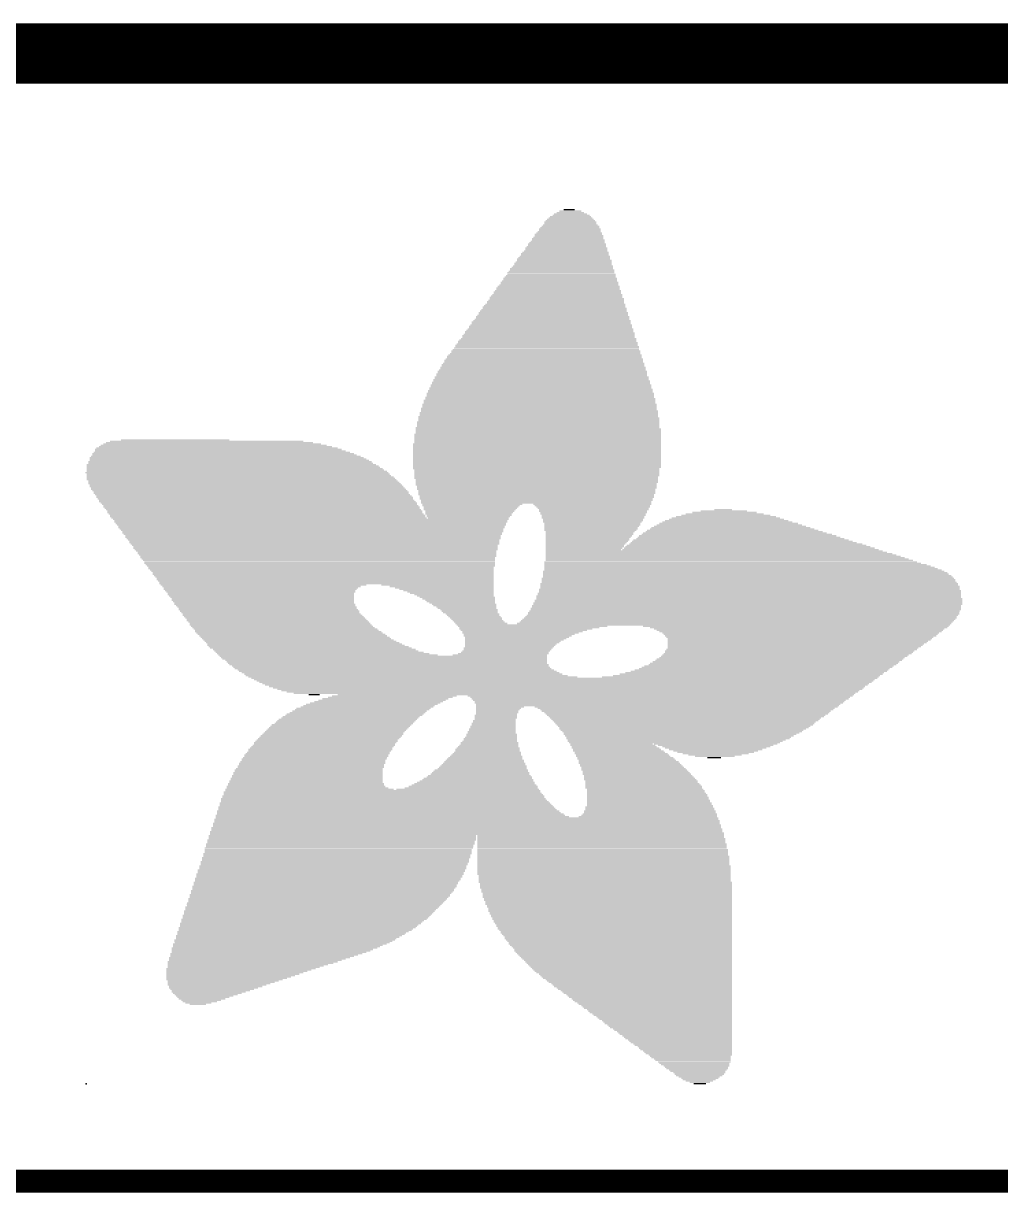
# Model space of a CAD drawing. Extents: x -0.3 to 85.2, y -0.4 to 56.2.
# Drawn here: x 34.83 to 40.27, y 49.69 to 56.19 of the extents above; entities that cross this region are included whole.
import ezdxf

# ---------------------------------------------------------------- set-up
doc = ezdxf.new("R2010")
doc.units = 0
for name, color, linetype in [('1', 12, 'CONTINUOUS'), ('16', 132, 'CONTINUOUS'), ('20', 53, 'CONTINUOUS'), ('21', 253, 'CONTINUOUS'), ('23', 53, 'CONTINUOUS')]:
    doc.layers.add(name, color=color, linetype=linetype)

# ---------------------------------------------------------------- blocks, each defined once
blk = doc.blocks.new('RECT')
blk.add_solid([(-0.5, -0.5), (0.5, -0.5), (-0.5, 0.5), (0.5, 0.5)])

msp = doc.modelspace()

# ---------------------------------------------------------------- linework, layer by layer
at = {"layer": '1', "const_width": 0.3048}
msp.add_lwpolyline([(85.09, 56.007), (0, 56.007)], dxfattribs=at)
at = {"layer": '16', "const_width": 0.3048}
msp.add_lwpolyline([(85.09, 56.007), (0, 56.007)], dxfattribs=at)
at = {"layer": '20', "const_width": 0.127}
msp.add_lwpolyline([(-0.037, 56.127), (84.963, 56.127)], dxfattribs=at)
at = {"layer": '21', "const_width": 0.127}
msp.add_lwpolyline([(82.545, 49.75), (2.545, 49.75)], dxfattribs=at)
at = {"layer": '23'}
msp.add_point((35.179, 50.292), dxfattribs=at)

# ---------------------------------------------------------------- block references
at = {"layer": '21'}
for p, xscale, yscale in [((37.8651, 55.1536), 0.0609, 0.0076), ((37.8727, 55.0926), 0.2743, 0.0076), ((37.8727, 55.1002), 0.2591, 0.0076), ((37.8727, 55.1078), 0.2438, 0.0077), ((37.8727, 55.1155), 0.2286, 0.0076), ((37.8765, 55.1231), 0.2058, 0.0076), ((37.8727, 55.1307), 0.1829, 0.0076), ((37.8727, 55.1383), 0.1524, 0.0076), ((37.8727, 55.1459), 0.1219, 0.0077), ((37.8651, 55.024), 0.3657, 0.0076), ((37.8651, 55.0317), 0.3505, 0.0077), ((37.8689, 55.0469), 0.3429, 0.0076), ((37.8689, 55.0393), 0.3429, 0.0076), ((37.8689, 55.0545), 0.3277, 0.0076), ((37.8727, 55.0621), 0.32, 0.0076), ((37.8727, 55.0697), 0.3048, 0.0077), ((37.8727, 55.085), 0.2896, 0.0076), ((37.8727, 55.0774), 0.2896, 0.0076), ((37.8537, 54.9631), 0.4343, 0.0076), ((37.8537, 54.9555), 0.4343, 0.0077), ((37.8537, 54.9707), 0.4191, 0.0076), ((37.8575, 54.9783), 0.4115, 0.0076), ((37.8612, 54.9859), 0.4039, 0.0076), ((37.8575, 54.9936), 0.3963, 0.0077), ((37.8612, 55.0012), 0.3887, 0.0076), ((37.8612, 55.0164), 0.3733, 0.0076), ((37.8651, 55.0088), 0.381, 0.0076), ((37.8422, 54.8945), 0.503, 0.0076), ((37.8422, 54.9097), 0.4876, 0.0076), ((37.8422, 54.9021), 0.4876, 0.0076), ((37.846, 54.9174), 0.48, 0.0077), ((37.846, 54.925), 0.4648, 0.0076), ((37.8498, 54.9402), 0.4572, 0.0076), ((37.8498, 54.9326), 0.4572, 0.0076), ((37.8498, 54.9478), 0.442, 0.0076), ((37.8231, 54.8259), 0.5715, 0.0076), ((37.827, 54.8335), 0.5639, 0.0076), ((37.8308, 54.8412), 0.5563, 0.0077), ((37.8308, 54.8564), 0.541, 0.0076), ((37.8308, 54.8488), 0.541, 0.0076), ((37.8346, 54.864), 0.5334, 0.0076), ((37.8346, 54.8793), 0.5182, 0.0077), ((37.8384, 54.8716), 0.5258, 0.0076), ((37.8384, 54.8869), 0.5106, 0.0076), ((37.8156, 54.7726), 0.6325, 0.0076), ((37.8156, 54.765), 0.6325, 0.0077), ((37.8155, 54.7802), 0.6172, 0.0076), ((37.8193, 54.7878), 0.6096, 0.0076), ((37.8231, 54.7954), 0.6019, 0.0076), ((37.8194, 54.8031), 0.5943, 0.0077), ((37.8231, 54.8107), 0.5867, 0.0076), ((37.827, 54.8183), 0.5791, 0.0076), ((37.8003, 54.6964), 0.7086, 0.0076), ((37.8041, 54.704), 0.701, 0.0076), ((37.8041, 54.7192), 0.6858, 0.0076), ((37.8041, 54.7116), 0.6858, 0.0076), ((37.8079, 54.7269), 0.6782, 0.0077), ((37.8079, 54.7345), 0.663, 0.0076), ((37.8118, 54.7497), 0.6553, 0.0076), ((37.8118, 54.7421), 0.6553, 0.0076), ((37.8118, 54.7573), 0.6401, 0.0076), ((37.7889, 54.643), 0.762, 0.0076), ((37.7889, 54.6354), 0.762, 0.0076), ((37.7927, 54.6507), 0.7544, 0.0077), ((37.7965, 54.6583), 0.7468, 0.0076), ((37.7927, 54.6659), 0.7391, 0.0076), ((37.7965, 54.6735), 0.7315, 0.0076), ((37.8002, 54.6811), 0.7239, 0.0076), ((37.8003, 54.6888), 0.7086, 0.0077), ((37.7736, 54.5668), 0.8382, 0.0076), ((37.7774, 54.5821), 0.8306, 0.0076), ((37.7774, 54.5745), 0.8306, 0.0077), ((37.7775, 54.5897), 0.8153, 0.0076), ((37.7813, 54.5973), 0.8077, 0.0076), ((37.7813, 54.6126), 0.7925, 0.0077), ((37.7851, 54.6049), 0.8001, 0.0076), ((37.7851, 54.6202), 0.7849, 0.0076), ((37.7889, 54.6278), 0.7773, 0.0076), ((37.7622, 54.5059), 0.9068, 0.0076), ((37.766, 54.5135), 0.8992, 0.0076), ((37.766, 54.5287), 0.884, 0.0076), ((37.766, 54.5211), 0.884, 0.0076), ((37.7699, 54.5364), 0.8763, 0.0077), ((37.7698, 54.544), 0.861, 0.0076), ((37.7736, 54.5592), 0.8534, 0.0076), ((37.7736, 54.5516), 0.8534, 0.0076), ((37.7508, 54.4373), 0.9753, 0.0076), ((37.7508, 54.4525), 0.9601, 0.0076), ((37.7508, 54.4449), 0.9601, 0.0076), ((37.7546, 54.4602), 0.9525, 0.0077), ((37.7584, 54.4678), 0.9449, 0.0076), ((37.7546, 54.4754), 0.9373, 0.0076), ((37.7584, 54.483), 0.9296, 0.0076), ((37.7622, 54.4906), 0.922, 0.0076), ((37.7622, 54.4983), 0.9068, 0.0077), ((37.7356, 54.3763), 1.0363, 0.0076), ((37.7394, 54.384), 1.0287, 0.0077), ((37.7431, 54.3916), 1.0211, 0.0076), ((37.7394, 54.3992), 1.0135, 0.0076), ((37.7431, 54.4068), 1.0059, 0.0076), ((37.7431, 54.4221), 0.9906, 0.0077), ((37.747, 54.4144), 0.9983, 0.0076), ((37.747, 54.4297), 0.9829, 0.0076), ((37.724, 54.3154), 1.1049, 0.0076), ((37.724, 54.3078), 1.1049, 0.0077), ((37.7279, 54.323), 1.0972, 0.0076), ((37.7279, 54.3382), 1.082, 0.0076), ((37.7279, 54.3306), 1.082, 0.0076), ((37.7317, 54.3459), 1.0744, 0.0077), ((37.7317, 54.3535), 1.0592, 0.0076), ((37.7355, 54.3687), 1.0516, 0.0076), ((37.7355, 54.3611), 1.0516, 0.0076), ((37.7165, 54.2544), 1.1659, 0.0076), ((37.7165, 54.2468), 1.1659, 0.0076), ((37.7165, 54.262), 1.1506, 0.0076), ((37.7203, 54.2773), 1.143, 0.0076), ((37.7203, 54.2697), 1.143, 0.0077), ((37.7203, 54.2925), 1.1278, 0.0076), ((37.7203, 54.2849), 1.1278, 0.0076), ((37.7241, 54.3001), 1.1202, 0.0076), ((37.7089, 54.1782), 1.2269, 0.0076), ((37.7089, 54.1935), 1.2115, 0.0077), ((37.7089, 54.1858), 1.2115, 0.0076), ((37.7127, 54.2011), 1.2039, 0.0076), ((37.7089, 54.2087), 1.1963, 0.0076), ((37.7127, 54.2239), 1.1887, 0.0076), ((37.7127, 54.2163), 1.1887, 0.0076), ((37.7127, 54.2392), 1.1735, 0.0076), ((37.7127, 54.2316), 1.1735, 0.0077), ((37.7013, 54.1096), 1.2725, 0.0076), ((37.705, 54.1325), 1.2649, 0.0076), ((37.705, 54.1249), 1.2649, 0.0076), ((37.705, 54.1173), 1.2649, 0.0077), ((37.705, 54.1477), 1.2497, 0.0076), ((37.705, 54.1401), 1.2497, 0.0076), ((37.705, 54.163), 1.2345, 0.0076), ((37.7089, 54.1554), 1.2421, 0.0077), ((37.7089, 54.1706), 1.2269, 0.0076), ((37.6974, 54.0487), 1.3106, 0.0076), ((37.7012, 54.0715), 1.303, 0.0076), ((37.7012, 54.0639), 1.303, 0.0076), ((37.7012, 54.0563), 1.303, 0.0076), ((37.7012, 54.0944), 1.2878, 0.0076), ((37.7012, 54.0868), 1.2878, 0.0076), ((37.7012, 54.0792), 1.2878, 0.0077), ((37.705, 54.102), 1.2801, 0.0076), ((37.6937, 54.003), 1.3335, 0.0077), ((37.6975, 53.9953), 1.3411, 0.0076), ((37.6975, 53.9877), 1.3411, 0.0076), ((37.6975, 53.9801), 1.3411, 0.0076), ((37.6975, 54.0258), 1.3259, 0.0076), ((37.6975, 54.0182), 1.3259, 0.0076), ((37.6975, 54.0106), 1.3259, 0.0076), ((37.6974, 54.0411), 1.3106, 0.0077), ((37.7013, 54.0334), 1.3183, 0.0076), ((37.6898, 53.942), 1.3564, 0.0076), ((37.6936, 53.9344), 1.364, 0.0076), ((37.6936, 53.9268), 1.364, 0.0077), ((37.6936, 53.9191), 1.364, 0.0076), ((37.6936, 53.9725), 1.3488, 0.0076), ((37.6936, 53.9649), 1.3488, 0.0077), ((37.6936, 53.9572), 1.3488, 0.0076), ((37.6936, 53.9496), 1.3488, 0.0076), ((35.8801, 53.8506), 1.2115, 0.0077), ((35.8648, 53.8582), 1.1506, 0.0076), ((35.8496, 53.8658), 1.0744, 0.0076), ((35.6743, 53.8734), 0.602, 0.0076), ((37.686, 53.8506), 1.3792, 0.0077), ((37.6898, 53.9039), 1.3716, 0.0076), ((37.6898, 53.8963), 1.3716, 0.0076), ((37.6898, 53.8887), 1.3716, 0.0077), ((37.6898, 53.881), 1.3716, 0.0076), ((37.6898, 53.8734), 1.3716, 0.0076), ((37.6898, 53.8658), 1.3716, 0.0076), ((37.6898, 53.8582), 1.3716, 0.0076), ((37.6936, 53.9115), 1.364, 0.0076), ((35.941, 53.7972), 1.4554, 0.0076), ((35.9487, 53.7896), 1.4707, 0.0076), ((35.9334, 53.8048), 1.425, 0.0076), ((35.9143, 53.8201), 1.3716, 0.0076), ((35.9258, 53.8125), 1.3945, 0.0077), ((35.9068, 53.8277), 1.3411, 0.0076), ((35.8991, 53.8353), 1.2954, 0.0076), ((35.8877, 53.8429), 1.2573, 0.0076), ((37.686, 53.8429), 1.3792, 0.0076), ((37.686, 53.8353), 1.3792, 0.0076), ((37.686, 53.8277), 1.3792, 0.0076), ((37.686, 53.8201), 1.3792, 0.0076), ((37.686, 53.8125), 1.3792, 0.0077), ((37.686, 53.8048), 1.3792, 0.0076), ((37.686, 53.7972), 1.3792, 0.0076), ((37.686, 53.7896), 1.3792, 0.0076), ((35.9867, 53.7363), 1.6078, 0.0077), ((35.9982, 53.721), 1.6307, 0.0076), ((35.9944, 53.7286), 1.6231, 0.0076), ((35.9791, 53.7515), 1.5774, 0.0076), ((35.9829, 53.7439), 1.585, 0.0076), ((35.9601, 53.7744), 1.524, 0.0077), ((35.9677, 53.7667), 1.5392, 0.0076), ((35.9753, 53.7591), 1.5544, 0.0076), ((35.9563, 53.782), 1.5011, 0.0076), ((37.686, 53.782), 1.3792, 0.0076), ((37.686, 53.7744), 1.3792, 0.0077), ((37.686, 53.7667), 1.3792, 0.0076), ((37.686, 53.7591), 1.3792, 0.0076), ((37.686, 53.7515), 1.3792, 0.0076), ((37.686, 53.7439), 1.3792, 0.0076), ((37.686, 53.7363), 1.3792, 0.0077), ((37.686, 53.7286), 1.3792, 0.0076), ((37.686, 53.721), 1.3792, 0.0076), ((36.0172, 53.6905), 1.684, 0.0076), ((36.0057, 53.7134), 1.6459, 0.0076), ((36.0286, 53.6753), 1.6917, 0.0076), ((36.0096, 53.7058), 1.6536, 0.0076), ((36.0172, 53.6982), 1.6688, 0.0077), ((36.0248, 53.6829), 1.684, 0.0076), ((36.0363, 53.6677), 1.7069, 0.0076), ((36.0401, 53.6601), 1.7145, 0.0077), ((37.6822, 53.7134), 1.3716, 0.0076), ((37.686, 53.7058), 1.364, 0.0076), ((37.686, 53.6982), 1.364, 0.0077), ((37.686, 53.6905), 1.364, 0.0076), ((37.686, 53.6829), 1.364, 0.0076), ((37.686, 53.6753), 1.364, 0.0076), ((37.6822, 53.6677), 1.3564, 0.0076), ((37.6822, 53.6601), 1.3564, 0.0077), ((36.0438, 53.6524), 1.7221, 0.0076), ((36.0515, 53.6448), 1.7222, 0.0076), ((36.0553, 53.6372), 1.7298, 0.0076), ((36.0591, 53.6296), 1.7374, 0.0076), ((36.0667, 53.622), 1.7373, 0.0077), ((36.0706, 53.6143), 1.7449, 0.0076), ((36.0782, 53.6067), 1.745, 0.0076), ((36.082, 53.5991), 1.7526, 0.0076), ((36.0896, 53.5915), 1.7526, 0.0076), ((37.686, 53.6524), 1.3488, 0.0076), ((37.686, 53.6448), 1.3488, 0.0076), ((37.686, 53.6372), 1.3488, 0.0076), ((37.6822, 53.6296), 1.3411, 0.0076), ((37.6822, 53.622), 1.3411, 0.0077), ((37.6859, 53.6143), 1.3335, 0.0076), ((37.6859, 53.6067), 1.3335, 0.0076), ((37.6822, 53.5991), 1.3259, 0.0076), ((37.686, 53.5915), 1.3182, 0.0076), ((36.0972, 53.5839), 1.7526, 0.0077), ((36.0972, 53.5762), 1.7526, 0.0076), ((36.1048, 53.5686), 1.7526, 0.0076), ((36.1125, 53.561), 1.7526, 0.0076), ((36.1163, 53.5534), 1.7602, 0.0076), ((36.1201, 53.5458), 1.7526, 0.0077), ((36.1277, 53.5381), 1.7526, 0.0076), ((36.1315, 53.5305), 1.7602, 0.0076), ((37.686, 53.5839), 1.3182, 0.0077), ((37.686, 53.5762), 1.3182, 0.0076), ((37.6822, 53.5686), 1.3106, 0.0076), ((37.686, 53.561), 1.303, 0.0076), ((37.686, 53.5534), 1.303, 0.0076), ((37.6822, 53.5458), 1.2954, 0.0077), ((37.686, 53.5381), 1.2878, 0.0076), ((37.6822, 53.5305), 1.2802, 0.0076), ((36.1391, 53.5229), 1.7602, 0.0076), ((36.1429, 53.5153), 1.7526, 0.0076), ((36.1506, 53.5077), 1.7526, 0.0077), ((36.1544, 53.5), 1.7602, 0.0076), ((36.1582, 53.4924), 1.7526, 0.0076), ((36.1658, 53.4848), 1.7526, 0.0076), ((36.1734, 53.4772), 1.7526, 0.0076), ((36.1734, 53.4696), 1.7526, 0.0077), ((36.181, 53.4619), 1.7526, 0.0076), ((37.6822, 53.5229), 1.2802, 0.0076), ((37.3202, 53.5077), 0.541, 0.0077), ((37.3279, 53.5153), 0.5563, 0.0076), ((37.3202, 53.5), 0.5258, 0.0076), ((37.3164, 53.4924), 0.5182, 0.0076), ((37.3126, 53.4848), 0.5106, 0.0076), ((37.3127, 53.4772), 0.4953, 0.0076), ((37.3088, 53.4696), 0.4876, 0.0077), ((37.305, 53.4619), 0.48, 0.0076), ((37.9946, 53.5153), 0.6554, 0.0076), ((37.9946, 53.5077), 0.64, 0.0077), ((37.9984, 53.5), 0.6324, 0.0076), ((37.9984, 53.4924), 0.6172, 0.0076), ((38.0022, 53.4848), 0.6096, 0.0076), ((37.9984, 53.4772), 0.602, 0.0076), ((38.0022, 53.4696), 0.5944, 0.0077), ((37.9984, 53.4619), 0.5868, 0.0076), ((38.73, 53.4619), 0.4343, 0.0076), ((38.73, 53.4696), 0.3581, 0.0077), ((38.7262, 53.4772), 0.2591, 0.0076), ((38.7223, 53.4848), 0.099, 0.0076), ((36.1887, 53.4543), 1.7526, 0.0076), ((36.1887, 53.4467), 1.7526, 0.0076), ((36.1963, 53.4391), 1.7526, 0.0076), ((36.4287, 53.4315), 2.2022, 0.0077), ((36.4287, 53.4238), 2.187, 0.0076), ((36.4287, 53.4162), 2.187, 0.0076), ((36.4287, 53.4086), 2.1717, 0.0076), ((36.4325, 53.401), 2.164, 0.0076), ((37.3088, 53.4543), 0.4724, 0.0076), ((37.305, 53.4467), 0.4648, 0.0076), ((37.305, 53.4391), 0.4496, 0.0076), ((37.9984, 53.4467), 0.5715, 0.0076), ((37.9984, 53.4391), 0.5715, 0.0076), ((38.0023, 53.4543), 0.5791, 0.0076), ((37.9984, 53.4315), 0.5562, 0.0077), ((37.9984, 53.4238), 0.5562, 0.0076), ((37.9946, 53.4162), 0.5486, 0.0076), ((37.9946, 53.4086), 0.5334, 0.0076), ((37.9946, 53.401), 0.5334, 0.0076), ((38.7566, 53.401), 0.8078, 0.0076), ((38.7528, 53.4086), 0.7696, 0.0076), ((38.7452, 53.4162), 0.7239, 0.0076), ((38.7414, 53.4238), 0.6858, 0.0076), ((38.7414, 53.4315), 0.6401, 0.0077), ((38.7375, 53.4391), 0.6019, 0.0076), ((38.7375, 53.4467), 0.5563, 0.0076), ((38.7375, 53.4543), 0.4953, 0.0076), ((36.4325, 53.3934), 2.1488, 0.0077), ((36.4325, 53.3857), 2.1488, 0.0076), ((36.4325, 53.3781), 2.1336, 0.0076), ((36.4363, 53.3705), 2.126, 0.0076), ((36.4401, 53.3629), 2.1184, 0.0076), ((36.4363, 53.3553), 2.1108, 0.0077), ((36.4402, 53.3476), 2.1031, 0.0076), ((36.4402, 53.34), 2.0879, 0.0076), ((36.4402, 53.3324), 2.0879, 0.0076), ((37.9908, 53.3934), 0.5258, 0.0077), ((37.987, 53.3857), 0.5182, 0.0076), ((37.987, 53.3781), 0.5182, 0.0076), ((37.9832, 53.3705), 0.5105, 0.0076), ((37.9832, 53.3629), 0.4953, 0.0076), ((37.9794, 53.3553), 0.4877, 0.0077), ((37.9794, 53.3476), 0.4877, 0.0076), ((37.9755, 53.34), 0.4801, 0.0076), ((37.9718, 53.3324), 0.4725, 0.0076), ((38.81, 53.3324), 1.1277, 0.0076), ((38.8024, 53.34), 1.0973, 0.0076), ((38.7985, 53.3476), 1.0592, 0.0076), ((38.7871, 53.3553), 1.0211, 0.0077), ((38.7833, 53.3629), 0.983, 0.0076), ((38.7756, 53.3705), 0.9525, 0.0076), ((38.7718, 53.3781), 0.9144, 0.0076), ((38.7643, 53.3857), 0.8839, 0.0076), ((38.7604, 53.3934), 0.8458, 0.0077), ((36.444, 53.3248), 2.0803, 0.0076), ((36.4439, 53.3172), 2.065, 0.0077), ((36.4477, 53.3095), 2.0574, 0.0076), ((36.4477, 53.3019), 2.0574, 0.0076), ((36.4516, 53.2943), 2.0497, 0.0076), ((36.4516, 53.2867), 2.0345, 0.0076), ((36.4554, 53.2791), 2.0269, 0.0077), ((36.4554, 53.2714), 2.0269, 0.0076), ((37.9679, 53.3248), 0.4648, 0.0076), ((37.9679, 53.3172), 0.4648, 0.0077), ((37.9641, 53.3095), 0.4572, 0.0076), ((37.9603, 53.3019), 0.4496, 0.0076), ((37.9565, 53.2943), 0.442, 0.0076), ((37.9527, 53.2867), 0.4344, 0.0076), ((37.9527, 53.2791), 0.4344, 0.0077), ((37.9489, 53.2714), 0.4267, 0.0076), ((38.8671, 53.2714), 1.3944, 0.0076), ((38.8595, 53.2791), 1.364, 0.0077), ((38.8518, 53.2867), 1.3335, 0.0076), ((38.848, 53.2943), 1.2954, 0.0076), ((38.8366, 53.3019), 1.2573, 0.0076), ((38.829, 53.3095), 1.2268, 0.0076), ((38.8214, 53.3172), 1.1963, 0.0077), ((38.8176, 53.3248), 1.1583, 0.0076), ((36.4592, 53.2638), 2.0193, 0.0076), ((36.4592, 53.2562), 2.0041, 0.0076), ((36.463, 53.2486), 1.9964, 0.0076), ((36.463, 53.241), 1.9964, 0.0077), ((36.4668, 53.2333), 1.9888, 0.0076), ((36.4706, 53.2257), 1.9812, 0.0076), ((36.4668, 53.2181), 1.9736, 0.0076), ((36.4706, 53.2105), 1.966, 0.0076), ((36.4744, 53.2029), 1.9584, 0.0077), ((37.9451, 53.2638), 0.4191, 0.0076), ((38.6842, 53.2486), 1.8974, 0.0076), ((38.6994, 53.241), 1.9279, 0.0077), ((38.7223, 53.2257), 1.9736, 0.0076), ((38.7452, 53.2105), 2.0193, 0.0076), ((38.7566, 53.2029), 2.0422, 0.0077), ((38.6728, 53.2562), 1.8745, 0.0076), ((38.7109, 53.2333), 1.9507, 0.0076), ((38.7338, 53.2181), 1.9965, 0.0076), ((38.8747, 53.2638), 1.425, 0.0076), ((36.4783, 53.1952), 1.9507, 0.0076), ((36.4783, 53.1876), 1.9507, 0.0076), ((36.4821, 53.18), 1.9431, 0.0076), ((36.4858, 53.1724), 1.9355, 0.0076), ((36.4858, 53.1648), 1.9203, 0.0077), ((36.4858, 53.1571), 1.9203, 0.0076), ((36.4897, 53.1495), 1.9127, 0.0076), ((36.4935, 53.1419), 1.905, 0.0076), ((36.4973, 53.1343), 1.8974, 0.0076), ((38.8366, 53.1419), 2.2326, 0.0076), ((38.8443, 53.1343), 2.2479, 0.0076), ((38.7756, 53.1876), 2.0955, 0.0076), ((38.8137, 53.1648), 2.1717, 0.0077), ((38.7642, 53.1952), 2.0726, 0.0076), ((38.7909, 53.18), 2.126, 0.0076), ((38.8023, 53.1724), 2.1488, 0.0076), ((38.8214, 53.1571), 2.1869, 0.0076), ((38.8328, 53.1495), 2.2098, 0.0076), ((36.4973, 53.1267), 1.8974, 0.0077), ((36.5011, 53.119), 1.8898, 0.0076), ((36.5049, 53.1114), 1.8822, 0.0076), ((36.5087, 53.1038), 1.8746, 0.0076), ((36.5087, 53.0962), 1.8746, 0.0076), ((36.5126, 53.0886), 1.8669, 0.0077), ((36.5164, 53.0809), 1.8593, 0.0076), ((36.5164, 53.0733), 1.8593, 0.0076), ((38.867, 53.0733), 2.3241, 0.0076), ((38.8595, 53.1038), 2.2936, 0.0076), ((38.8633, 53.0962), 2.3012, 0.0076), ((38.8633, 53.0886), 2.3012, 0.0077), ((38.8671, 53.0809), 2.3088, 0.0076), ((38.8557, 53.119), 2.2707, 0.0076), ((38.8595, 53.1114), 2.2784, 0.0076), ((38.8481, 53.1267), 2.2555, 0.0077), ((36.1658, 53.0657), 1.143, 0.0076), ((36.1544, 53.0581), 1.1049, 0.0076), ((36.1506, 53.0505), 1.0821, 0.0077), ((36.1468, 53.0428), 1.0745, 0.0076), ((36.1468, 53.0352), 1.0591, 0.0076), ((36.1506, 53.0276), 1.0515, 0.0076), ((36.1506, 53.02), 1.0363, 0.0076), ((36.1506, 53.0124), 1.0363, 0.0077), ((36.1544, 53.0047), 1.0287, 0.0076), ((37.1335, 53.0657), 0.6249, 0.0076), ((37.1564, 53.0581), 0.5792, 0.0076), ((37.1716, 53.0505), 0.5487, 0.0077), ((37.1831, 53.0428), 0.5258, 0.0076), ((37.1945, 53.0352), 0.503, 0.0076), ((37.206, 53.0276), 0.4801, 0.0076), ((37.2136, 53.02), 0.4649, 0.0076), ((37.225, 53.0124), 0.442, 0.0077), ((37.2326, 53.0047), 0.4268, 0.0076), ((38.8633, 53.0047), 2.3622, 0.0076), ((38.8671, 53.02), 2.3546, 0.0076), ((38.8671, 53.0124), 2.3546, 0.0077), ((38.8671, 53.0428), 2.3394, 0.0076), ((38.8709, 53.0352), 2.347, 0.0076), ((38.8709, 53.0276), 2.347, 0.0076), ((38.867, 53.0657), 2.3241, 0.0076), ((38.8709, 53.0581), 2.3318, 0.0076), ((38.8709, 53.0505), 2.3318, 0.0077), ((36.1581, 52.9971), 1.0211, 0.0076), ((36.162, 52.9895), 1.0134, 0.0076), ((36.162, 52.9819), 1.0134, 0.0076), ((36.1658, 52.9743), 1.0058, 0.0077), ((36.1696, 52.9666), 0.9982, 0.0076), ((36.1734, 52.959), 1.0058, 0.0076), ((36.1772, 52.9514), 0.9982, 0.0076), ((36.1849, 52.9438), 0.9983, 0.0076), ((37.2441, 52.9971), 0.4191, 0.0076), ((37.2517, 52.9895), 0.4039, 0.0076), ((37.2593, 52.9819), 0.3886, 0.0076), ((37.2631, 52.9743), 0.381, 0.0077), ((37.2707, 52.9666), 0.3658, 0.0076), ((37.2822, 52.959), 0.3581, 0.0076), ((37.2859, 52.9514), 0.3505, 0.0076), ((37.2936, 52.9438), 0.3353, 0.0076), ((38.8518, 52.9514), 2.3851, 0.0076), ((38.8518, 52.9438), 2.3851, 0.0076), ((38.8595, 52.9666), 2.3851, 0.0076), ((38.8595, 52.959), 2.3851, 0.0076), ((38.8633, 52.9819), 2.3774, 0.0076), ((38.8633, 52.9743), 2.3774, 0.0077), ((38.8633, 52.9971), 2.3622, 0.0076), ((38.8671, 52.9895), 2.3698, 0.0076), ((36.1887, 52.9362), 0.9906, 0.0077), ((36.1925, 52.9285), 0.9982, 0.0076), ((36.2001, 52.9209), 0.9982, 0.0076), ((36.2039, 52.9133), 0.9906, 0.0076), ((36.2115, 52.9057), 0.9906, 0.0076), ((36.2153, 52.8981), 0.9982, 0.0077), ((36.223, 52.8904), 0.9983, 0.0076), ((36.2306, 52.8828), 0.9982, 0.0076), ((36.2382, 52.8752), 0.9982, 0.0076), ((37.2974, 52.9362), 0.3277, 0.0077), ((37.3088, 52.9285), 0.32, 0.0076), ((37.3126, 52.9209), 0.3124, 0.0076), ((37.3164, 52.9133), 0.3048, 0.0076), ((37.3279, 52.9057), 0.2971, 0.0076), ((37.3317, 52.8981), 0.2895, 0.0077), ((37.3393, 52.8904), 0.2896, 0.0076), ((37.3469, 52.8828), 0.2896, 0.0076), ((37.3507, 52.8752), 0.282, 0.0076), ((38.81, 52.8752), 2.4079, 0.0076), ((38.8176, 52.8828), 2.4079, 0.0076), ((38.8214, 52.8904), 2.4003, 0.0076), ((38.8289, 52.8981), 2.4003, 0.0077), ((38.8366, 52.9133), 2.4003, 0.0076), ((38.8366, 52.9057), 2.4003, 0.0076), ((38.8405, 52.9209), 2.3927, 0.0076), ((38.8481, 52.9362), 2.3927, 0.0077), ((38.8481, 52.9285), 2.3927, 0.0076), ((36.242, 52.8676), 1.0058, 0.0076), ((36.2496, 52.86), 1.0058, 0.0077), ((36.2572, 52.8523), 1.0059, 0.0076), ((36.2611, 52.8447), 1.0135, 0.0076), ((36.2687, 52.8371), 1.0135, 0.0076), ((36.2763, 52.8295), 1.0134, 0.0076), ((36.2878, 52.8219), 1.0211, 0.0077), ((36.2953, 52.8142), 1.0211, 0.0076), ((37.3584, 52.8676), 0.2819, 0.0076), ((37.366, 52.86), 0.2819, 0.0077), ((37.3774, 52.8523), 0.2896, 0.0076), ((38.6118, 52.8447), 2.7432, 0.0076), ((37.6631, 52.8371), 0.8306, 0.0076), ((37.6441, 52.8295), 0.7772, 0.0076), ((37.6251, 52.8219), 0.7391, 0.0077), ((37.6136, 52.8142), 0.701, 0.0076), ((38.7833, 52.8523), 2.4155, 0.0076), ((38.7947, 52.86), 2.408, 0.0077), ((38.8024, 52.8676), 2.4079, 0.0076), ((39.1262, 52.8371), 1.6993, 0.0076), ((39.1414, 52.8295), 1.6536, 0.0076), ((39.1452, 52.8219), 1.6154, 0.0077), ((39.149, 52.8142), 1.5926, 0.0076), ((36.303, 52.8066), 1.0363, 0.0076), ((36.3105, 52.799), 1.0363, 0.0076), ((36.322, 52.7914), 1.044, 0.0076), ((36.3297, 52.7838), 1.0439, 0.0077), ((36.3411, 52.7761), 1.0515, 0.0076), ((36.3487, 52.7685), 1.0516, 0.0076), ((36.3601, 52.7609), 1.0592, 0.0076), ((36.3715, 52.7533), 1.0668, 0.0076), ((36.383, 52.7457), 1.0744, 0.0077), ((37.606, 52.8066), 0.6706, 0.0076), ((37.5946, 52.799), 0.6477, 0.0076), ((37.5869, 52.7914), 0.6172, 0.0076), ((37.5793, 52.7838), 0.602, 0.0077), ((37.5678, 52.7685), 0.5639, 0.0076), ((37.5755, 52.7761), 0.5792, 0.0076), ((37.5603, 52.7609), 0.5487, 0.0076), ((37.5526, 52.7533), 0.5334, 0.0076), ((37.5488, 52.7457), 0.5258, 0.0077), ((39.1529, 52.8066), 1.5697, 0.0076), ((39.1529, 52.799), 1.5393, 0.0076), ((39.1528, 52.7914), 1.524, 0.0076), ((39.1529, 52.7838), 1.5087, 0.0077), ((39.1491, 52.7761), 1.4859, 0.0076), ((39.1452, 52.7609), 1.463, 0.0076), ((39.1376, 52.7533), 1.4478, 0.0076), ((39.1338, 52.7457), 1.4402, 0.0077), ((39.1491, 52.7685), 1.4707, 0.0076), ((36.3944, 52.738), 1.082, 0.0076), ((36.4021, 52.7304), 1.0973, 0.0076), ((36.4173, 52.7228), 1.1125, 0.0076), ((36.4287, 52.7152), 1.1202, 0.0076), ((36.4477, 52.7076), 1.1277, 0.0077), ((36.4592, 52.6999), 1.1354, 0.0076), ((36.4782, 52.6923), 1.1582, 0.0076), ((36.4973, 52.6847), 1.1811, 0.0076), ((37.4993, 52.6847), 0.503, 0.0076), ((37.507, 52.6923), 0.4877, 0.0076), ((37.5145, 52.6999), 0.4877, 0.0076), ((37.5222, 52.7076), 0.4877, 0.0077), ((37.526, 52.7152), 0.4953, 0.0076), ((37.5412, 52.738), 0.5106, 0.0076), ((37.5374, 52.7304), 0.503, 0.0076), ((37.5336, 52.7228), 0.4953, 0.0076), ((39.0804, 52.6847), 1.3793, 0.0076), ((39.0919, 52.6999), 1.3868, 0.0076), ((39.0881, 52.6923), 1.3792, 0.0076), ((39.1033, 52.7076), 1.3944, 0.0077), ((39.1185, 52.7228), 1.4097, 0.0076), ((39.1262, 52.738), 1.4249, 0.0076), ((39.1224, 52.7304), 1.4173, 0.0076), ((39.111, 52.7152), 1.3945, 0.0076), ((36.5239, 52.6771), 1.2192, 0.0076), ((36.8326, 52.6695), 1.8211, 0.0077), ((36.8364, 52.6618), 1.8135, 0.0076), ((36.8402, 52.6542), 1.8059, 0.0076), ((36.8478, 52.6466), 1.7907, 0.0076), ((36.8516, 52.639), 1.783, 0.0076), ((36.8554, 52.6314), 1.7754, 0.0077), ((36.8631, 52.6237), 1.7755, 0.0076), ((36.8707, 52.6161), 1.7603, 0.0076), ((37.4803, 52.6771), 0.5257, 0.0076), ((38.9776, 52.6161), 1.3868, 0.0076), ((38.9966, 52.6237), 1.3792, 0.0076), ((39.0042, 52.6314), 1.3793, 0.0077), ((39.0157, 52.639), 1.3716, 0.0076), ((39.0309, 52.6466), 1.3716, 0.0076), ((39.0385, 52.6542), 1.3716, 0.0076), ((39.05, 52.6618), 1.364, 0.0076), ((39.0614, 52.6695), 1.3716, 0.0077), ((39.069, 52.6771), 1.3716, 0.0076), ((36.8783, 52.6085), 1.7602, 0.0076), ((36.8859, 52.6009), 1.7602, 0.0076), ((36.9011, 52.5933), 1.7602, 0.0077), ((36.9126, 52.5856), 1.7679, 0.0076), ((36.9278, 52.578), 1.7678, 0.0076), ((36.943, 52.5704), 1.7679, 0.0076), ((36.9621, 52.5628), 1.7907, 0.0076), ((36.9964, 52.5552), 1.8288, 0.0077), ((38.8176, 52.5552), 1.5393, 0.0077), ((38.8518, 52.5628), 1.4859, 0.0076), ((38.8785, 52.5704), 1.463, 0.0076), ((38.8976, 52.578), 1.4402, 0.0076), ((38.9205, 52.5856), 1.4249, 0.0076), ((38.9357, 52.5933), 1.4097, 0.0077), ((38.9509, 52.6009), 1.3944, 0.0076), ((38.9661, 52.6085), 1.3945, 0.0076), ((37.8384, 52.5475), 3.4824, 0.0076), ((37.8384, 52.5399), 3.4518, 0.0076), ((37.8422, 52.5323), 3.429, 0.0076), ((37.846, 52.5247), 3.4062, 0.0076), ((37.846, 52.5171), 3.3756, 0.0077), ((37.8498, 52.5094), 3.3528, 0.0076), ((37.8537, 52.5018), 3.3147, 0.0076), ((37.8612, 52.4942), 3.2843, 0.0076), ((37.8689, 52.4866), 3.2537, 0.0076), ((37.8727, 52.479), 3.2156, 0.0077), ((37.8841, 52.4713), 3.1776, 0.0076), ((37.8955, 52.4637), 3.1242, 0.0076), ((36.4477, 52.4561), 0.0609, 0.0076), ((36.825, 52.4256), 0.7087, 0.0076), ((36.844, 52.4332), 0.701, 0.0076), ((36.8707, 52.4409), 0.6935, 0.0077), ((36.8935, 52.4485), 0.6934, 0.0076), ((38.0136, 52.4561), 2.8727, 0.0076), ((38.3718, 52.4485), 2.1412, 0.0076), ((38.3718, 52.4409), 2.1108, 0.0077), ((38.3717, 52.4332), 2.0955, 0.0076), ((38.368, 52.4256), 2.0726, 0.0076), ((36.6878, 52.357), 0.7544, 0.0076), ((36.6992, 52.3647), 0.7468, 0.0077), ((36.7144, 52.3723), 0.7467, 0.0076), ((36.7221, 52.3799), 0.7467, 0.0076), ((36.7411, 52.3875), 0.7392, 0.0076), ((36.7525, 52.3951), 0.7315, 0.0076), ((36.7677, 52.4028), 0.7315, 0.0077), ((36.7869, 52.4104), 0.7239, 0.0076), ((36.8058, 52.418), 0.7163, 0.0076), ((38.368, 52.418), 2.0574, 0.0076), ((38.3642, 52.4104), 2.0498, 0.0076), ((38.3565, 52.3951), 2.0193, 0.0076), ((38.3604, 52.4028), 2.0269, 0.0077), ((37.4803, 52.3875), 0.2667, 0.0076), ((37.4688, 52.3723), 0.2438, 0.0076), ((37.465, 52.3647), 0.2362, 0.0077), ((37.465, 52.357), 0.2362, 0.0076), ((37.4727, 52.3799), 0.2515, 0.0076), ((38.5166, 52.3875), 1.684, 0.0076), ((38.5166, 52.3799), 1.6535, 0.0076), ((38.5204, 52.3723), 1.6307, 0.0076), ((38.5166, 52.3647), 1.6078, 0.0077), ((38.5204, 52.357), 1.585, 0.0076), ((36.6001, 52.2885), 0.7773, 0.0077), ((36.6116, 52.2961), 0.7696, 0.0076), ((36.6192, 52.3037), 0.7696, 0.0076), ((36.6268, 52.3113), 0.7696, 0.0076), ((36.6344, 52.3189), 0.7696, 0.0076), ((36.6459, 52.3266), 0.762, 0.0077), ((36.6535, 52.3342), 0.762, 0.0076), ((36.6687, 52.3418), 0.762, 0.0076), ((36.6763, 52.3494), 0.762, 0.0076), ((37.446, 52.2961), 0.2439, 0.0076), ((37.446, 52.2885), 0.2439, 0.0077), ((37.4498, 52.3113), 0.2362, 0.0076), ((37.4498, 52.3037), 0.2362, 0.0076), ((37.4574, 52.3418), 0.2362, 0.0076), ((37.4574, 52.3342), 0.2362, 0.0076), ((37.4574, 52.3266), 0.2362, 0.0077), ((37.4536, 52.3189), 0.2286, 0.0076), ((37.4612, 52.3494), 0.2286, 0.0076), ((38.5204, 52.3494), 1.5697, 0.0076), ((38.5166, 52.3418), 1.5469, 0.0076), ((38.5166, 52.3342), 1.5316, 0.0076), ((38.5128, 52.3266), 1.5087, 0.0077), ((38.5128, 52.3189), 1.4935, 0.0076), ((38.5128, 52.3113), 1.4783, 0.0076), ((38.5089, 52.3037), 1.4555, 0.0076), ((38.5089, 52.2961), 1.4401, 0.0076), ((38.5089, 52.2885), 1.4249, 0.0077), ((36.543, 52.2275), 0.7848, 0.0076), ((36.5506, 52.2351), 0.7848, 0.0076), ((36.5544, 52.2427), 0.7772, 0.0076), ((36.562, 52.2504), 0.7773, 0.0077), ((36.5697, 52.258), 0.7773, 0.0076), ((36.5773, 52.2656), 0.7772, 0.0076), ((36.5849, 52.2732), 0.7772, 0.0076), ((36.5925, 52.2808), 0.7772, 0.0076), ((37.4346, 52.2351), 0.2819, 0.0076), ((37.4346, 52.2275), 0.2819, 0.0076), ((37.4346, 52.2504), 0.2667, 0.0077), ((37.4346, 52.2427), 0.2667, 0.0076), ((37.4383, 52.2656), 0.2591, 0.0076), ((37.4383, 52.258), 0.2591, 0.0076), ((37.4422, 52.2808), 0.2515, 0.0076), ((37.4422, 52.2732), 0.2515, 0.0076), ((38.5052, 52.2808), 1.4021, 0.0076), ((38.4975, 52.2656), 1.3716, 0.0076), ((38.5052, 52.2732), 1.3869, 0.0076), ((38.4937, 52.258), 1.3488, 0.0076), ((38.4937, 52.2504), 1.3335, 0.0077), ((38.4899, 52.2427), 1.3106, 0.0076), ((38.4823, 52.2351), 1.2954, 0.0076), ((38.4785, 52.2275), 1.2725, 0.0076), ((36.4858, 52.1589), 0.7925, 0.0076), ((36.4935, 52.1665), 0.7925, 0.0076), ((36.501, 52.1742), 0.7925, 0.0077), ((36.5087, 52.1894), 0.7924, 0.0076), ((36.5049, 52.1818), 0.7848, 0.0076), ((36.5164, 52.197), 0.7925, 0.0076), ((36.5202, 52.2046), 0.7849, 0.0076), ((36.5278, 52.2123), 0.7849, 0.0077), ((36.5354, 52.2199), 0.7849, 0.0076), ((37.4154, 52.1589), 0.3505, 0.0076), ((37.4154, 52.1665), 0.3353, 0.0076), ((37.4193, 52.1742), 0.3276, 0.0077), ((37.4231, 52.1894), 0.32, 0.0076), ((37.4231, 52.1818), 0.32, 0.0076), ((37.4231, 52.197), 0.3048, 0.0076), ((37.4269, 52.2123), 0.2972, 0.0077), ((37.4269, 52.2046), 0.2972, 0.0076), ((37.4307, 52.2199), 0.2896, 0.0076), ((38.4747, 52.2199), 1.2497, 0.0076), ((38.4708, 52.2123), 1.2421, 0.0077), ((38.4632, 52.2046), 1.2116, 0.0076), ((38.4556, 52.197), 1.1964, 0.0076), ((38.4518, 52.1894), 1.1734, 0.0076), ((38.1013, 52.1818), 0.4572, 0.0076), ((38.1089, 52.1742), 0.4724, 0.0077), ((38.1165, 52.1665), 0.4724, 0.0076), ((38.1242, 52.1589), 0.4877, 0.0076), ((38.6804, 52.1818), 0.6858, 0.0076), ((38.6804, 52.1742), 0.64, 0.0077), ((38.6842, 52.1665), 0.602, 0.0076), ((38.6804, 52.1589), 0.5638, 0.0076), ((36.4477, 52.098), 0.8077, 0.0077), ((36.4516, 52.1056), 0.8001, 0.0076), ((36.4592, 52.1208), 0.8001, 0.0076), ((36.4592, 52.1132), 0.8001, 0.0076), ((36.4668, 52.1284), 0.8001, 0.0076), ((36.4706, 52.1361), 0.7924, 0.0077), ((36.4783, 52.1437), 0.7925, 0.0076), ((36.4821, 52.1513), 0.8001, 0.0076), ((37.3965, 52.098), 0.4191, 0.0077), ((37.4002, 52.1056), 0.4115, 0.0076), ((37.4041, 52.1132), 0.4039, 0.0076), ((37.4041, 52.1208), 0.3887, 0.0076), ((37.4079, 52.1284), 0.381, 0.0076), ((37.4117, 52.1361), 0.3734, 0.0077), ((37.4117, 52.1513), 0.3581, 0.0076), ((37.4117, 52.1437), 0.3581, 0.0076), ((38.1318, 52.1513), 0.4877, 0.0076), ((38.1394, 52.1437), 0.5029, 0.0076), ((38.147, 52.1361), 0.503, 0.0077), ((38.1546, 52.1284), 0.5182, 0.0076), ((38.166, 52.1132), 0.5257, 0.0076), ((38.1623, 52.1208), 0.5181, 0.0076), ((38.1775, 52.1056), 0.5334, 0.0076), ((38.1813, 52.098), 0.541, 0.0077), ((38.6804, 52.1513), 0.5182, 0.0076), ((38.6804, 52.1437), 0.4724, 0.0076), ((38.6804, 52.1361), 0.4268, 0.0077), ((38.6804, 52.1284), 0.3658, 0.0076), ((38.6766, 52.1208), 0.2972, 0.0076), ((38.6766, 52.1132), 0.221, 0.0076), ((38.6728, 52.1056), 0.0762, 0.0076), ((36.4173, 52.037), 0.8229, 0.0076), ((36.4173, 52.0294), 0.8229, 0.0076), ((36.4211, 52.0446), 0.8153, 0.0076), ((36.4287, 52.0599), 0.8154, 0.0077), ((36.4287, 52.0522), 0.8154, 0.0076), ((36.4363, 52.0751), 0.8154, 0.0076), ((36.4325, 52.0675), 0.8078, 0.0076), ((36.4402, 52.0827), 0.8077, 0.0076), ((36.444, 52.0903), 0.8001, 0.0076), ((37.3736, 52.0294), 0.5258, 0.0076), ((37.3774, 52.037), 0.5182, 0.0076), ((37.3812, 52.0446), 0.4953, 0.0076), ((37.385, 52.0522), 0.4876, 0.0076), ((37.3888, 52.0599), 0.48, 0.0077), ((37.3888, 52.0675), 0.4648, 0.0076), ((37.3926, 52.0751), 0.4572, 0.0076), ((37.3926, 52.0827), 0.442, 0.0076), ((37.3965, 52.0903), 0.4343, 0.0076), ((38.1889, 52.0903), 0.541, 0.0076), ((38.1966, 52.0827), 0.5563, 0.0076), ((38.2004, 52.0751), 0.5639, 0.0076), ((38.208, 52.0675), 0.5639, 0.0076), ((38.2118, 52.0599), 0.5715, 0.0077), ((38.2193, 52.0522), 0.5715, 0.0076), ((38.2232, 52.0446), 0.5792, 0.0076), ((38.227, 52.037), 0.5868, 0.0076), ((38.2347, 52.0294), 0.5867, 0.0076), ((36.402, 51.976), 0.8534, 0.0076), ((36.402, 51.9684), 0.8534, 0.0076), ((36.4058, 51.9913), 0.8458, 0.0076), ((36.4058, 51.9837), 0.8458, 0.0077), ((36.4096, 52.0065), 0.8382, 0.0076), ((36.4096, 51.9989), 0.8382, 0.0076), ((36.4135, 52.0218), 0.8305, 0.0077), ((36.4135, 52.0141), 0.8305, 0.0076), ((37.3469, 51.9684), 0.6554, 0.0076), ((37.3507, 51.976), 0.6324, 0.0076), ((37.3583, 51.9837), 0.6172, 0.0077), ((37.3583, 51.9913), 0.602, 0.0076), ((37.366, 51.9989), 0.5867, 0.0076), ((37.366, 52.0065), 0.5715, 0.0076), ((37.3698, 52.0141), 0.5487, 0.0076), ((37.3736, 52.0218), 0.541, 0.0077), ((38.2422, 52.0141), 0.6019, 0.0076), ((38.2385, 52.0218), 0.5943, 0.0077), ((38.2499, 52.0065), 0.602, 0.0076), ((38.2537, 51.9989), 0.6096, 0.0076), ((38.2575, 51.9913), 0.6172, 0.0076), ((38.2613, 51.9837), 0.6248, 0.0077), ((38.2689, 51.976), 0.6248, 0.0076), ((38.2689, 51.9684), 0.6248, 0.0076), ((36.8287, 51.9075), 1.7679, 0.0077), ((36.8249, 51.9151), 1.7602, 0.0076), ((36.8326, 51.8998), 1.7755, 0.0076), ((36.8287, 51.9227), 1.7526, 0.0076), ((36.4211, 51.9303), 0.9373, 0.0076), ((36.4096, 51.9379), 0.8991, 0.0076), ((36.4021, 51.9456), 0.8839, 0.0077), ((36.4021, 51.9608), 0.8687, 0.0076), ((36.4021, 51.9532), 0.8687, 0.0076), ((37.3011, 51.9303), 0.7925, 0.0076), ((37.3203, 51.9379), 0.7391, 0.0076), ((37.3317, 51.9456), 0.7163, 0.0077), ((37.3355, 51.9532), 0.6934, 0.0076), ((37.3393, 51.9608), 0.6706, 0.0076), ((38.2803, 51.9456), 0.6477, 0.0077), ((38.2803, 51.9379), 0.6477, 0.0076), ((38.2728, 51.9608), 0.6325, 0.0076), ((38.2766, 51.9532), 0.6401, 0.0076), ((38.288, 51.9303), 0.6477, 0.0076), ((38.2956, 51.9075), 0.663, 0.0077), ((38.2994, 51.8998), 0.6706, 0.0076), ((38.2918, 51.9227), 0.6553, 0.0076), ((38.2918, 51.9151), 0.6553, 0.0076), ((36.8402, 51.8541), 1.8364, 0.0076), ((36.844, 51.8465), 1.844, 0.0076), ((36.8478, 51.8389), 1.8516, 0.0076), ((36.8364, 51.8694), 1.8135, 0.0077), ((36.8402, 51.8617), 1.8212, 0.0076), ((36.8326, 51.877), 1.8059, 0.0076), ((36.8326, 51.8922), 1.7907, 0.0076), ((36.8326, 51.8846), 1.7907, 0.0076), ((38.2994, 51.8922), 0.6706, 0.0076), ((38.3032, 51.8846), 0.6782, 0.0076), ((38.3032, 51.877), 0.6782, 0.0076), ((38.307, 51.8694), 0.6858, 0.0077), ((38.307, 51.8617), 0.6858, 0.0076), ((38.3108, 51.8541), 0.6934, 0.0076), ((38.3108, 51.8465), 0.6934, 0.0076), ((38.3147, 51.8389), 0.7011, 0.0076), ((36.8707, 51.7855), 1.9431, 0.0076), ((36.8821, 51.7779), 1.966, 0.0076), ((37.2974, 51.7703), 2.7965, 0.0076), ((36.8592, 51.8084), 1.905, 0.0076), ((36.863, 51.8008), 1.9126, 0.0076), ((36.8707, 51.7932), 1.9279, 0.0077), ((36.8478, 51.8313), 1.8669, 0.0077), ((36.8516, 51.8236), 1.8746, 0.0076), ((36.8554, 51.816), 1.8822, 0.0076), ((38.3032, 51.7779), 0.7696, 0.0076), ((38.3108, 51.7855), 0.7544, 0.0076), ((38.3147, 51.7932), 0.7467, 0.0077), ((38.3147, 51.8084), 0.7315, 0.0076), ((38.3147, 51.8008), 0.7315, 0.0076), ((38.3109, 51.8313), 0.7087, 0.0077), ((38.3147, 51.8236), 0.7163, 0.0076), ((38.3147, 51.816), 0.7163, 0.0076), ((37.2936, 51.717), 2.8347, 0.0077), ((37.2974, 51.7093), 2.8423, 0.0076), ((37.2936, 51.7398), 2.8194, 0.0076), ((37.2974, 51.7322), 2.827, 0.0076), ((37.2974, 51.7246), 2.827, 0.0076), ((37.2936, 51.7627), 2.8041, 0.0076), ((37.2974, 51.7551), 2.8118, 0.0077), ((37.2974, 51.7474), 2.8118, 0.0076), ((36.6001, 51.6484), 1.4935, 0.0076), ((36.5964, 51.6408), 1.4859, 0.0077), ((36.604, 51.6712), 1.4859, 0.0076), ((36.604, 51.6636), 1.4859, 0.0076), ((36.604, 51.656), 1.4859, 0.0076), ((37.2936, 51.6941), 2.8499, 0.0076), ((37.2974, 51.6865), 2.8575, 0.0076), ((37.2974, 51.6789), 2.8575, 0.0077), ((37.2974, 51.7017), 2.8423, 0.0076), ((38.0403, 51.6712), 1.3716, 0.0076), ((38.0403, 51.6636), 1.3716, 0.0076), ((38.0441, 51.656), 1.3792, 0.0076), ((38.0441, 51.6484), 1.3792, 0.0076), ((38.0441, 51.6408), 1.3792, 0.0077), ((36.5849, 51.6027), 1.4936, 0.0077), ((36.5811, 51.595), 1.4859, 0.0076), ((36.5811, 51.5874), 1.4859, 0.0076), ((36.5811, 51.5798), 1.4859, 0.0076), ((36.5926, 51.6255), 1.4935, 0.0076), ((36.5888, 51.6179), 1.4859, 0.0076), ((36.5888, 51.6103), 1.4859, 0.0076), ((36.5964, 51.6331), 1.4859, 0.0076), ((38.0517, 51.595), 1.3945, 0.0076), ((38.0517, 51.5874), 1.3945, 0.0076), ((38.0517, 51.5798), 1.3945, 0.0076), ((38.0441, 51.6331), 1.3792, 0.0076), ((38.048, 51.6255), 1.3869, 0.0076), ((38.048, 51.6179), 1.3869, 0.0076), ((38.048, 51.6103), 1.3869, 0.0076), ((38.048, 51.6027), 1.3869, 0.0077), ((36.562, 51.5265), 1.4935, 0.0077), ((36.5583, 51.5188), 1.4859, 0.0076), ((36.5583, 51.5112), 1.4859, 0.0076), ((36.5697, 51.5493), 1.4935, 0.0076), ((36.5659, 51.5417), 1.4859, 0.0076), ((36.5659, 51.5341), 1.4859, 0.0076), ((36.5772, 51.5722), 1.4935, 0.0076), ((36.5735, 51.5646), 1.4859, 0.0077), ((36.5735, 51.5569), 1.4859, 0.0076), ((38.0517, 51.5722), 1.3945, 0.0076), ((38.0517, 51.5646), 1.3945, 0.0077), ((38.0556, 51.5569), 1.4021, 0.0076), ((38.0556, 51.5493), 1.4021, 0.0076), ((38.0556, 51.5417), 1.4021, 0.0076), ((38.0556, 51.5341), 1.4021, 0.0076), ((38.0556, 51.5265), 1.4021, 0.0077), ((38.0556, 51.5188), 1.4021, 0.0076), ((38.0556, 51.5112), 1.4021, 0.0076), ((36.5316, 51.4503), 1.4783, 0.0077), ((36.5354, 51.4579), 1.4859, 0.0076), ((36.5391, 51.4655), 1.4783, 0.0076), ((36.543, 51.4807), 1.4859, 0.0076), ((36.543, 51.4731), 1.4859, 0.0076), ((36.5507, 51.5036), 1.4859, 0.0076), ((36.5507, 51.496), 1.4859, 0.0076), ((36.5507, 51.4884), 1.4859, 0.0077), ((38.0594, 51.5036), 1.4097, 0.0076), ((38.0594, 51.496), 1.4097, 0.0076), ((38.0594, 51.4884), 1.4097, 0.0077), ((38.0594, 51.4807), 1.4097, 0.0076), ((38.0594, 51.4731), 1.4097, 0.0076), ((38.0594, 51.4655), 1.4097, 0.0076), ((38.0594, 51.4579), 1.4097, 0.0076), ((38.0632, 51.4503), 1.4021, 0.0077), ((36.5049, 51.3893), 1.4706, 0.0076), ((36.5011, 51.3817), 1.463, 0.0076), ((36.5125, 51.4122), 1.4706, 0.0077), ((36.5125, 51.4045), 1.4706, 0.0076), ((36.5087, 51.3969), 1.463, 0.0076), ((36.5239, 51.435), 1.4783, 0.0076), ((36.5239, 51.4274), 1.4783, 0.0076), ((36.5202, 51.4198), 1.4707, 0.0076), ((36.5316, 51.4426), 1.4783, 0.0076), ((38.0669, 51.4122), 1.4097, 0.0077), ((38.0632, 51.4426), 1.4021, 0.0076), ((38.0632, 51.435), 1.4021, 0.0076), ((38.0632, 51.4274), 1.4021, 0.0076), ((38.0632, 51.4198), 1.4021, 0.0076), ((38.0708, 51.4045), 1.402, 0.0076), ((38.0708, 51.3969), 1.402, 0.0076), ((38.0708, 51.3893), 1.402, 0.0076), ((38.0708, 51.3817), 1.402, 0.0076), ((36.4668, 51.3207), 1.4402, 0.0076), ((36.463, 51.3131), 1.4326, 0.0076), ((36.4782, 51.3436), 1.4478, 0.0076), ((36.4782, 51.336), 1.4478, 0.0077), ((36.4744, 51.3283), 1.4402, 0.0076), ((36.4935, 51.3664), 1.4631, 0.0076), ((36.4897, 51.3588), 1.4555, 0.0076), ((36.4858, 51.3512), 1.4478, 0.0076), ((36.4973, 51.3741), 1.4554, 0.0077), ((38.0746, 51.3741), 1.3944, 0.0077), ((38.0746, 51.3664), 1.3944, 0.0076), ((38.0746, 51.3588), 1.3944, 0.0076), ((38.0784, 51.3512), 1.3868, 0.0076), ((38.0784, 51.3436), 1.3868, 0.0076), ((38.0784, 51.336), 1.3868, 0.0077), ((38.0784, 51.3283), 1.3868, 0.0076), ((38.0822, 51.3207), 1.3792, 0.0076), ((38.0822, 51.3131), 1.3792, 0.0076), ((36.4211, 51.2521), 1.3945, 0.0076), ((36.4364, 51.275), 1.4097, 0.0076), ((36.4325, 51.2674), 1.402, 0.0076), ((36.4287, 51.2598), 1.3944, 0.0077), ((36.4477, 51.2902), 1.4173, 0.0076), ((36.4516, 51.2979), 1.4249, 0.0077), ((36.444, 51.2826), 1.4097, 0.0076), ((36.4592, 51.3055), 1.4249, 0.0076), ((38.086, 51.3055), 1.3716, 0.0076), ((38.086, 51.2979), 1.3716, 0.0077), ((38.086, 51.2902), 1.3716, 0.0076), ((38.0898, 51.2826), 1.3639, 0.0076), ((38.0898, 51.275), 1.3639, 0.0076), ((38.0937, 51.2674), 1.3563, 0.0076), ((38.0937, 51.2598), 1.3563, 0.0077), ((38.0937, 51.2521), 1.3563, 0.0076), ((36.3715, 51.1836), 1.3411, 0.0077), ((36.3906, 51.2064), 1.364, 0.0076), ((36.3792, 51.1912), 1.3411, 0.0076), ((36.383, 51.1988), 1.3487, 0.0076), ((36.4058, 51.2293), 1.3792, 0.0076), ((36.402, 51.2217), 1.3716, 0.0077), ((36.3982, 51.214), 1.364, 0.0076), ((36.4173, 51.2445), 1.3869, 0.0076), ((36.4135, 51.2369), 1.3793, 0.0076), ((38.0975, 51.2445), 1.3487, 0.0076), ((38.0975, 51.2369), 1.3487, 0.0076), ((38.1013, 51.2293), 1.3411, 0.0076), ((38.1013, 51.2217), 1.3411, 0.0077), ((38.105, 51.214), 1.3335, 0.0076), ((38.105, 51.2064), 1.3335, 0.0076), ((38.1089, 51.1988), 1.3258, 0.0076), ((38.1089, 51.1912), 1.3258, 0.0076), ((38.1127, 51.1836), 1.3182, 0.0077), ((36.3296, 51.1378), 1.2878, 0.0076), ((36.322, 51.1302), 1.2726, 0.0076), ((36.3182, 51.1226), 1.265, 0.0076), ((36.3525, 51.1607), 1.3182, 0.0076), ((36.3449, 51.1531), 1.303, 0.0076), ((36.3411, 51.1455), 1.2954, 0.0077), ((36.364, 51.1759), 1.3259, 0.0076), ((36.3601, 51.1683), 1.3182, 0.0076), ((38.1165, 51.1759), 1.3106, 0.0076), ((38.1165, 51.1683), 1.3106, 0.0076), ((38.1203, 51.1607), 1.303, 0.0076), ((38.1203, 51.1531), 1.303, 0.0076), ((38.1241, 51.1455), 1.2954, 0.0077), ((38.1279, 51.1378), 1.2877, 0.0076), ((38.1279, 51.1302), 1.2877, 0.0076), ((38.1318, 51.1226), 1.2801, 0.0076), ((36.2572, 51.0693), 1.1887, 0.0077), ((36.2458, 51.0616), 1.1658, 0.0076), ((36.2382, 51.054), 1.1506, 0.0076), ((36.2839, 51.0921), 1.2268, 0.0076), ((36.2763, 51.0845), 1.2116, 0.0076), ((36.2687, 51.0769), 1.1963, 0.0076), ((36.2915, 51.0997), 1.2268, 0.0076), ((36.3068, 51.115), 1.2573, 0.0076), ((36.2992, 51.1074), 1.2421, 0.0077), ((38.1356, 51.115), 1.2725, 0.0076), ((38.1394, 51.1074), 1.2649, 0.0077), ((38.1394, 51.0997), 1.2649, 0.0076), ((38.1431, 51.0921), 1.2573, 0.0076), ((38.147, 51.0845), 1.2496, 0.0076), ((38.1508, 51.0769), 1.242, 0.0076), ((38.1508, 51.0693), 1.242, 0.0077), ((38.1546, 51.0616), 1.2344, 0.0076), ((38.1584, 51.054), 1.2268, 0.0076), ((36.1429, 50.9931), 1.0059, 0.0077), ((36.1581, 51.0007), 1.0211, 0.0076), ((36.181, 51.0159), 1.0668, 0.0076), ((36.1696, 51.0083), 1.044, 0.0076), ((36.2268, 51.0464), 1.143, 0.0076), ((36.2078, 51.0312), 1.1049, 0.0077), ((36.1963, 51.0235), 1.082, 0.0076), ((36.2154, 51.0388), 1.1201, 0.0076), ((38.1622, 51.0464), 1.2192, 0.0076), ((38.166, 51.0388), 1.2115, 0.0076), ((38.166, 51.0312), 1.2115, 0.0077), ((38.1699, 51.0235), 1.2039, 0.0076), ((38.1737, 51.0159), 1.1963, 0.0076), ((38.1775, 51.0083), 1.1887, 0.0076), ((38.1812, 51.0007), 1.1811, 0.0076), ((38.1851, 50.9931), 1.1734, 0.0077), ((36.0286, 50.9245), 0.8077, 0.0076), ((36.0401, 50.9321), 0.8306, 0.0076), ((36.1048, 50.9702), 0.9449, 0.0076), ((36.0667, 50.9473), 0.8687, 0.0076), ((36.0934, 50.9626), 0.922, 0.0076), ((36.0553, 50.9397), 0.8458, 0.0076), ((36.0782, 50.955), 0.8915, 0.0077), ((36.12, 50.9778), 0.9601, 0.0076), ((36.1315, 50.9854), 0.983, 0.0076), ((38.1889, 50.9854), 1.1658, 0.0076), ((38.1927, 50.9778), 1.1582, 0.0076), ((38.1965, 50.9702), 1.1506, 0.0076), ((38.2003, 50.9626), 1.143, 0.0076), ((38.2041, 50.955), 1.1353, 0.0077), ((38.208, 50.9473), 1.1277, 0.0076), ((38.2118, 50.9397), 1.1201, 0.0076), ((38.2156, 50.9321), 1.1125, 0.0076), ((38.2193, 50.9245), 1.1049, 0.0076), ((36.0172, 50.9169), 0.7848, 0.0077), ((36.0058, 50.9092), 0.762, 0.0076), ((35.983, 50.894), 0.7163, 0.0076), ((35.9715, 50.8864), 0.6934, 0.0076), ((35.9601, 50.8788), 0.6705, 0.0077), ((35.9944, 50.9016), 0.7391, 0.0076), ((35.9487, 50.8711), 0.6477, 0.0076), ((35.941, 50.8635), 0.6172, 0.0076), ((38.2232, 50.9169), 1.0972, 0.0077), ((38.227, 50.9092), 1.0896, 0.0076), ((38.2346, 50.9016), 1.0744, 0.0076), ((38.2384, 50.894), 1.0668, 0.0076), ((38.2422, 50.8864), 1.0591, 0.0076), ((38.2461, 50.8788), 1.0515, 0.0077), ((38.2537, 50.8711), 1.0363, 0.0076), ((38.2574, 50.8635), 1.0287, 0.0076), ((35.9296, 50.8559), 0.5944, 0.0076), ((35.9182, 50.8483), 0.5715, 0.0076), ((35.9067, 50.8407), 0.5486, 0.0077), ((35.8991, 50.833), 0.5182, 0.0076), ((35.8877, 50.8254), 0.4953, 0.0076), ((35.8801, 50.8178), 0.4649, 0.0076), ((35.861, 50.8026), 0.4114, 0.0077), ((35.8725, 50.8102), 0.4343, 0.0076), ((35.8534, 50.7949), 0.381, 0.0076), ((38.2613, 50.8559), 1.021, 0.0076), ((38.2689, 50.8483), 1.0058, 0.0076), ((38.2727, 50.8407), 0.9982, 0.0077), ((38.2765, 50.833), 0.9906, 0.0076), ((38.2842, 50.8254), 0.9753, 0.0076), ((38.288, 50.8178), 0.9677, 0.0076), ((38.2955, 50.8102), 0.9525, 0.0076), ((38.2994, 50.8026), 0.9448, 0.0077), ((38.3032, 50.7949), 0.9372, 0.0076), ((35.8458, 50.7873), 0.3505, 0.0076), ((35.8381, 50.7797), 0.3201, 0.0076), ((35.8305, 50.7721), 0.2896, 0.0076), ((35.8229, 50.7645), 0.259, 0.0077), ((35.8191, 50.7568), 0.221, 0.0076), ((35.8115, 50.7492), 0.1905, 0.0076), ((35.8039, 50.7416), 0.1447, 0.0076), ((35.8, 50.734), 0.0915, 0.0076), ((38.3108, 50.7873), 0.922, 0.0076), ((38.3146, 50.7797), 0.9144, 0.0076), ((38.3184, 50.7721), 0.9067, 0.0076), ((38.3261, 50.7645), 0.8915, 0.0077), ((38.3299, 50.7568), 0.8839, 0.0076), ((38.3336, 50.7492), 0.8763, 0.0076), ((38.3413, 50.7416), 0.861, 0.0076), ((38.3451, 50.734), 0.8534, 0.0076), ((38.3527, 50.7264), 0.8382, 0.0077), ((38.3565, 50.7187), 0.8305, 0.0076), ((38.3604, 50.7111), 0.8229, 0.0076), ((38.368, 50.7035), 0.8077, 0.0076), ((38.3717, 50.6959), 0.8001, 0.0076), ((38.3756, 50.6883), 0.7924, 0.0077), ((38.3832, 50.6806), 0.7772, 0.0076), ((38.387, 50.673), 0.7696, 0.0076), ((38.3946, 50.6654), 0.7543, 0.0076), ((38.3985, 50.6578), 0.7467, 0.0076), ((38.4023, 50.6502), 0.7391, 0.0077), ((38.4098, 50.6425), 0.7239, 0.0076), ((38.4137, 50.6349), 0.7162, 0.0076), ((38.4175, 50.6273), 0.7086, 0.0076), ((38.4251, 50.6197), 0.6934, 0.0076), ((38.4289, 50.6121), 0.6858, 0.0077), ((38.4327, 50.6044), 0.6781, 0.0076), ((38.4404, 50.5968), 0.6629, 0.0076), ((38.4442, 50.5892), 0.6553, 0.0076), ((38.4518, 50.5816), 0.64, 0.0076), ((38.4556, 50.574), 0.6324, 0.0077), ((38.4594, 50.5663), 0.6248, 0.0076), ((38.467, 50.5587), 0.6096, 0.0076), ((38.4708, 50.5511), 0.6019, 0.0076), ((38.4747, 50.5435), 0.5943, 0.0076), ((38.4823, 50.5359), 0.5791, 0.0077), ((38.486, 50.5282), 0.5715, 0.0076), ((38.4899, 50.5206), 0.5638, 0.0076), ((38.4975, 50.513), 0.5486, 0.0076), ((38.5013, 50.5054), 0.541, 0.0076), ((38.5089, 50.4978), 0.5257, 0.0077), ((38.5128, 50.4901), 0.5181, 0.0076), ((38.5166, 50.4825), 0.5105, 0.0076), ((38.5241, 50.4749), 0.4953, 0.0076), ((38.528, 50.4673), 0.4876, 0.0076), ((38.5318, 50.4597), 0.48, 0.0077), ((38.5394, 50.452), 0.4648, 0.0076), ((38.5394, 50.4444), 0.4496, 0.0076), ((38.5433, 50.4368), 0.4419, 0.0076), ((38.5509, 50.4292), 0.4267, 0.0076), ((38.5547, 50.4216), 0.4191, 0.0077), ((38.5623, 50.4139), 0.4038, 0.0076), ((38.5623, 50.4063), 0.3886, 0.0076), ((38.5661, 50.3987), 0.381, 0.0076), ((38.5737, 50.3911), 0.3658, 0.0076), ((38.5738, 50.3835), 0.3505, 0.0077), ((38.5776, 50.3758), 0.3429, 0.0076), ((38.5814, 50.3682), 0.3201, 0.0076), ((38.5813, 50.3606), 0.3048, 0.0076), ((38.589, 50.353), 0.2895, 0.0076), ((38.589, 50.3454), 0.2743, 0.0077), ((38.589, 50.3377), 0.2591, 0.0076), ((38.589, 50.3301), 0.2286, 0.0076), ((38.5928, 50.3225), 0.2057, 0.0076), ((38.589, 50.3149), 0.1829, 0.0076), ((38.589, 50.3073), 0.1524, 0.0077), ((38.5928, 50.2996), 0.1143, 0.0076), ((38.5928, 50.292), 0.0686, 0.0076)]:
    msp.add_blockref('RECT', p, dxfattribs=dict(at, xscale=xscale, yscale=yscale))

doc.saveas('drawing.dxf')
